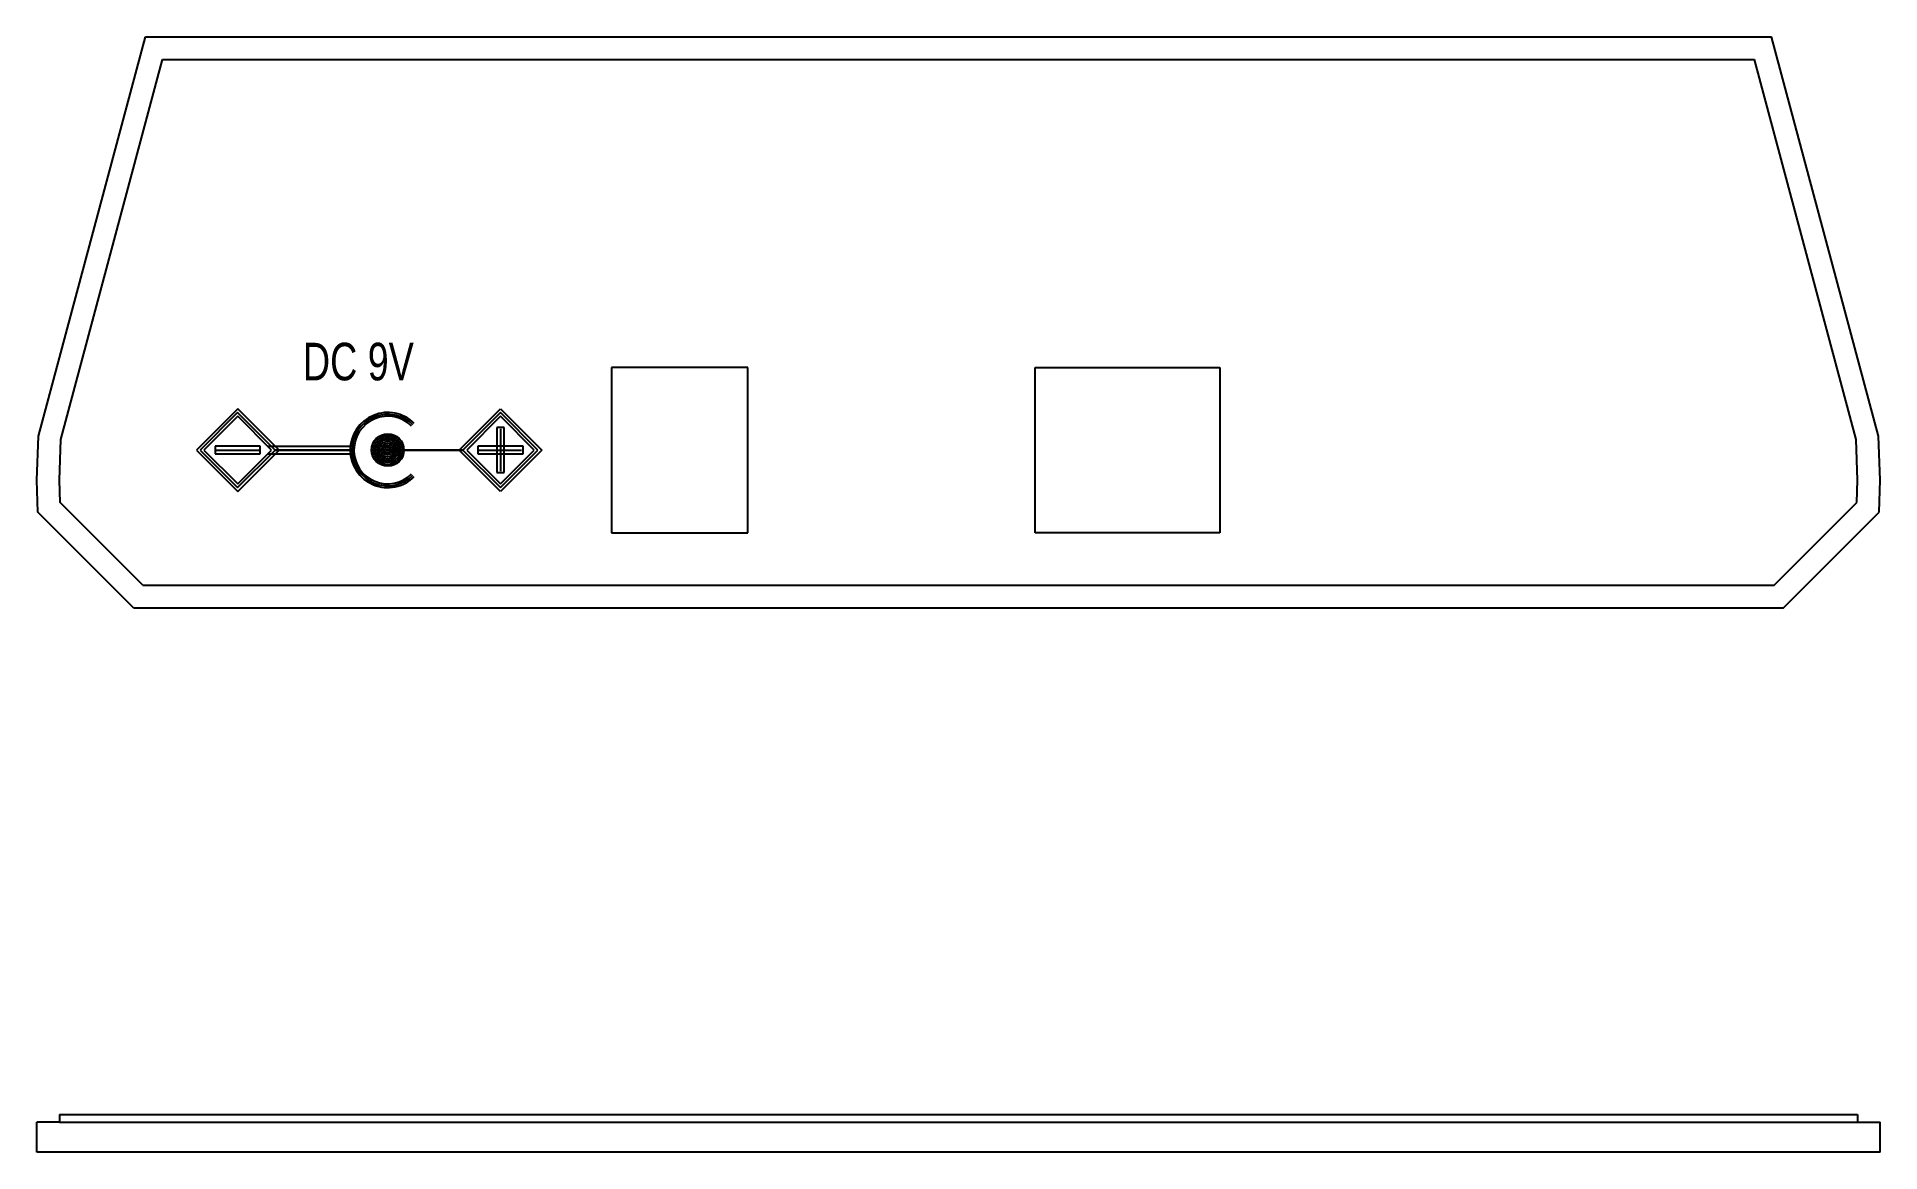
# Model space of a CAD drawing. Header units: inches. Extents: x -2.46 to 2.46, y -1.45 to 1.52.
import ezdxf

# ---------------------------------------------------------------- set-up
doc = ezdxf.new("R2010")
doc.units = ezdxf.units.IN
doc.header["$LTSCALE"] = 0.6
doc.layers.get('0').update_dxf_attribs({"linetype": 'CONTINUOUS'})
doc.styles.get("Standard").update_dxf_attribs({"font": 'txt', "width": 0.75})

# ---------------------------------------------------------------- blocks, each defined once
blk = doc.blocks.new('power_jack')
for p, q in [((0.363, 0.44), (0, 0.44)), ((0, 0.44), (0, 0)), ((0.363, 0), (0.363, 0.44)), ((0, 0), (0.363, 0))]:
    blk.add_line(p, q)
blk = doc.blocks.new('usb_jack')
for p, q in [((0, 0), (0, 0.44)), ((0, 0.44), (0.492, 0.44)), ((0.492, 0.44), (0.492, 0)), ((0.492, 0), (0, 0))]:
    blk.add_line(p, q)

msp = doc.modelspace()

# ---------------------------------------------------------------- linework, layer by layer
at = {"color": 7}
for p, q in [((-2.451, 0.4568), (-2.1661, 1.52)), ((-2.1661, 1.52), (2.1661, 1.52)), ((2.451, 0.4568), (2.1661, 1.52)), ((-2.3913, 0.4479), (-2.1201, 1.46)), ((-2.1201, 1.46), (2.1201, 1.46)), ((2.3913, 0.4479), (2.1201, 1.46)), ((-2.4551, 0.34), (-2.451, 0.4568)), ((-2.395, 0.34), (-2.3913, 0.4479)), ((2.395, 0.34), (2.3913, 0.4479)), ((2.4551, 0.34), (2.451, 0.4568)), ((-2.4521, 0.2542), (-2.4551, 0.34)), ((-2.3929, 0.2799), (-2.395, 0.34)), ((2.3929, 0.2799), (2.395, 0.34)), ((2.4521, 0.2542), (2.4551, 0.34)), ((-2.1979, 0), (-2.4521, 0.2542)), ((-2.1731, 0.06), (-2.3929, 0.2799)), ((2.1731, 0.06), (2.3929, 0.2799)), ((2.1979, 0), (2.4521, 0.2542)), ((-2.1731, 0.06), (2.1731, 0.06)), ((-2.1979, 0), (2.1979, 0)), ((-2.3951, -1.3693), (-2.4551, -1.3693)), ((-2.4551, -1.4493), (-2.4551, -1.3693)), ((-2.3951, -1.3493), (2.3951, -1.3493)), ((-2.3951, -1.3493), (-2.3951, -1.3693)), ((-2.3951, -1.3693), (2.3951, -1.3693)), ((-1.5945, -1.3493), (-1.0568, -1.3493)), ((2.3951, -1.3493), (2.3951, -1.3693)), ((2.3951, -1.3693), (2.4551, -1.3693)), ((2.4551, -1.4493), (2.4551, -1.3693)), ((2.4551, -1.4493), (-2.4551, -1.4493))]:
    msp.add_line(p, q, dxfattribs=at)
for p, q in [((-1.92, 0.53), (-2.03, 0.42)), ((-1.9204, 0.52), (-2.0204, 0.42)), ((-1.92, 0.51), (-2.01, 0.42)), ((-1.8204, 0.42), (-1.9204, 0.52)), ((-1.81, 0.42), (-1.92, 0.53)), ((-1.83, 0.42), (-1.92, 0.51)), ((-1.33, 0.42), (-1.22, 0.53)), ((-1.2204, 0.52), (-1.3204, 0.42)), ((-1.22, 0.51), (-1.31, 0.42)), ((-1.1204, 0.42), (-1.2204, 0.52)), ((-1.22, 0.53), (-1.11, 0.42)), ((-1.13, 0.42), (-1.22, 0.51)), ((-1.21, 0.48), (-1.23, 0.48)), ((-1.23, 0.48), (-1.23, 0.36)), ((-1.2204, 0.4763), (-1.2204, 0.3638)), ((-1.21, 0.36), (-1.21, 0.48)), ((-2.03, 0.42), (-1.92, 0.31)), ((-2.0204, 0.42), (-1.9204, 0.32)), ((-2.01, 0.42), (-1.92, 0.33)), ((-1.86, 0.43), (-1.98, 0.43)), ((-1.98, 0.43), (-1.98, 0.41)), ((-1.98, 0.41), (-1.86, 0.41)), ((-1.98, 0.41), (-1.98, 0.41)), ((-1.9767, 0.42), (-1.8642, 0.42)), ((-1.9204, 0.32), (-1.8204, 0.42)), ((-1.92, 0.31), (-1.81, 0.42)), ((-1.92, 0.33), (-1.83, 0.42)), ((-1.86, 0.41), (-1.86, 0.43)), ((-1.84, 0.43), (-1.6199, 0.43)), ((-1.84, 0.41), (-1.6199, 0.41)), ((-1.6204, 0.42), (-1.8204, 0.42)), ((-1.8204, 0.42), (-1.6204, 0.42)), ((-1.8204, 0.42), (-1.8204, 0.42)), ((-1.3204, 0.42), (-1.5204, 0.42)), ((-1.5204, 0.42), (-1.3204, 0.42)), ((-1.22, 0.31), (-1.33, 0.42)), ((-1.3204, 0.42), (-1.2204, 0.32)), ((-1.31, 0.42), (-1.22, 0.33)), ((-1.16, 0.43), (-1.28, 0.43)), ((-1.28, 0.43), (-1.28, 0.41)), ((-1.28, 0.41), (-1.16, 0.41)), ((-1.2767, 0.42), (-1.1642, 0.42)), ((-1.2204, 0.32), (-1.1204, 0.42)), ((-1.11, 0.42), (-1.22, 0.31)), ((-1.22, 0.33), (-1.13, 0.42)), ((-1.16, 0.41), (-1.16, 0.43)), ((-1.1204, 0.42), (-1.1204, 0.42)), ((-0.9245, 0.42), (-0.9245, 0.42)), ((-1.23, 0.36), (-1.21, 0.36))]:
    msp.add_line(p, q)
for radius in [0.0432, 0.0382, 0.0332, 0.0282, 0.0232, 0.0182, 0.0132, 0.0082, 0.0032]:
    msp.add_circle((-1.5204, 0.42), radius)
for radius in [0.1, 0.095, 0.09]:
    msp.add_arc((-1.5204, 0.42), radius, 44.9792, 315.0001)

# ---------------------------------------------------------------- block references
for name, p in [('power_jack', (-0.9245, 0.2)), ('usb_jack', (0.204, 0.2))]:
    msp.add_blockref(name, p)

# ---------------------------------------------------------------- texts
at = {"insert": (-1.7464, 0.7056), "char_height": 0.1, "width": 100, "attachment_point": 1}
msp.add_mtext('DC\\~9V', dxfattribs=at)

doc.saveas('drawing.dxf')
